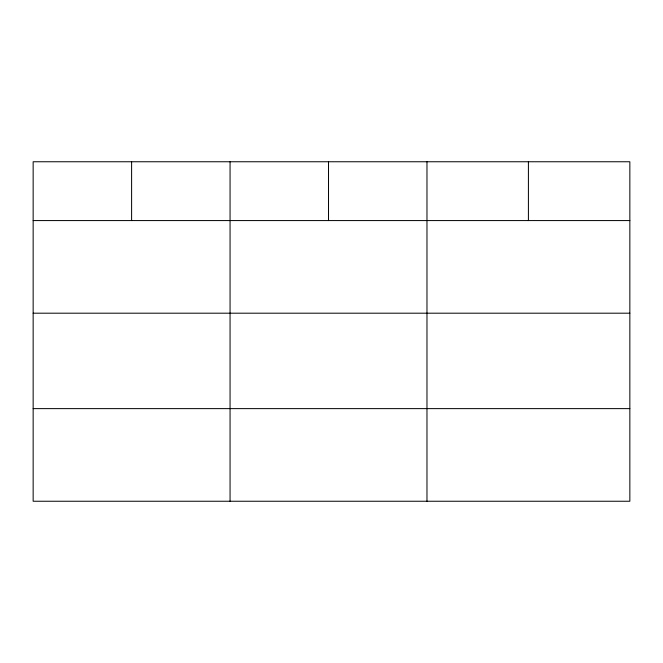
<?xml version="1.0" encoding="UTF-8"?>
<svg xmlns="http://www.w3.org/2000/svg" width="663" height="663" viewBox="0 0 663 663"><rect width="100%" height="100%" fill="white"/><g stroke="black" fill="none" stroke-linecap="round" stroke-linejoin="round"><path stroke-width="0.99" d="M629.85 313.193L629.85 161.755L33.15 161.755L33.15 501.245L629.85 501.245L629.85 313.193L33.15 313.193M33.15 220.572L629.85 220.572M33.15 408.623L629.85 408.623M528.411 161.755L528.411 220.572M426.972 161.755L426.972 501.245M328.516 161.755L328.516 220.572M230.061 161.755L230.061 501.245M131.606 161.755L131.606 220.572"/></g></svg>
